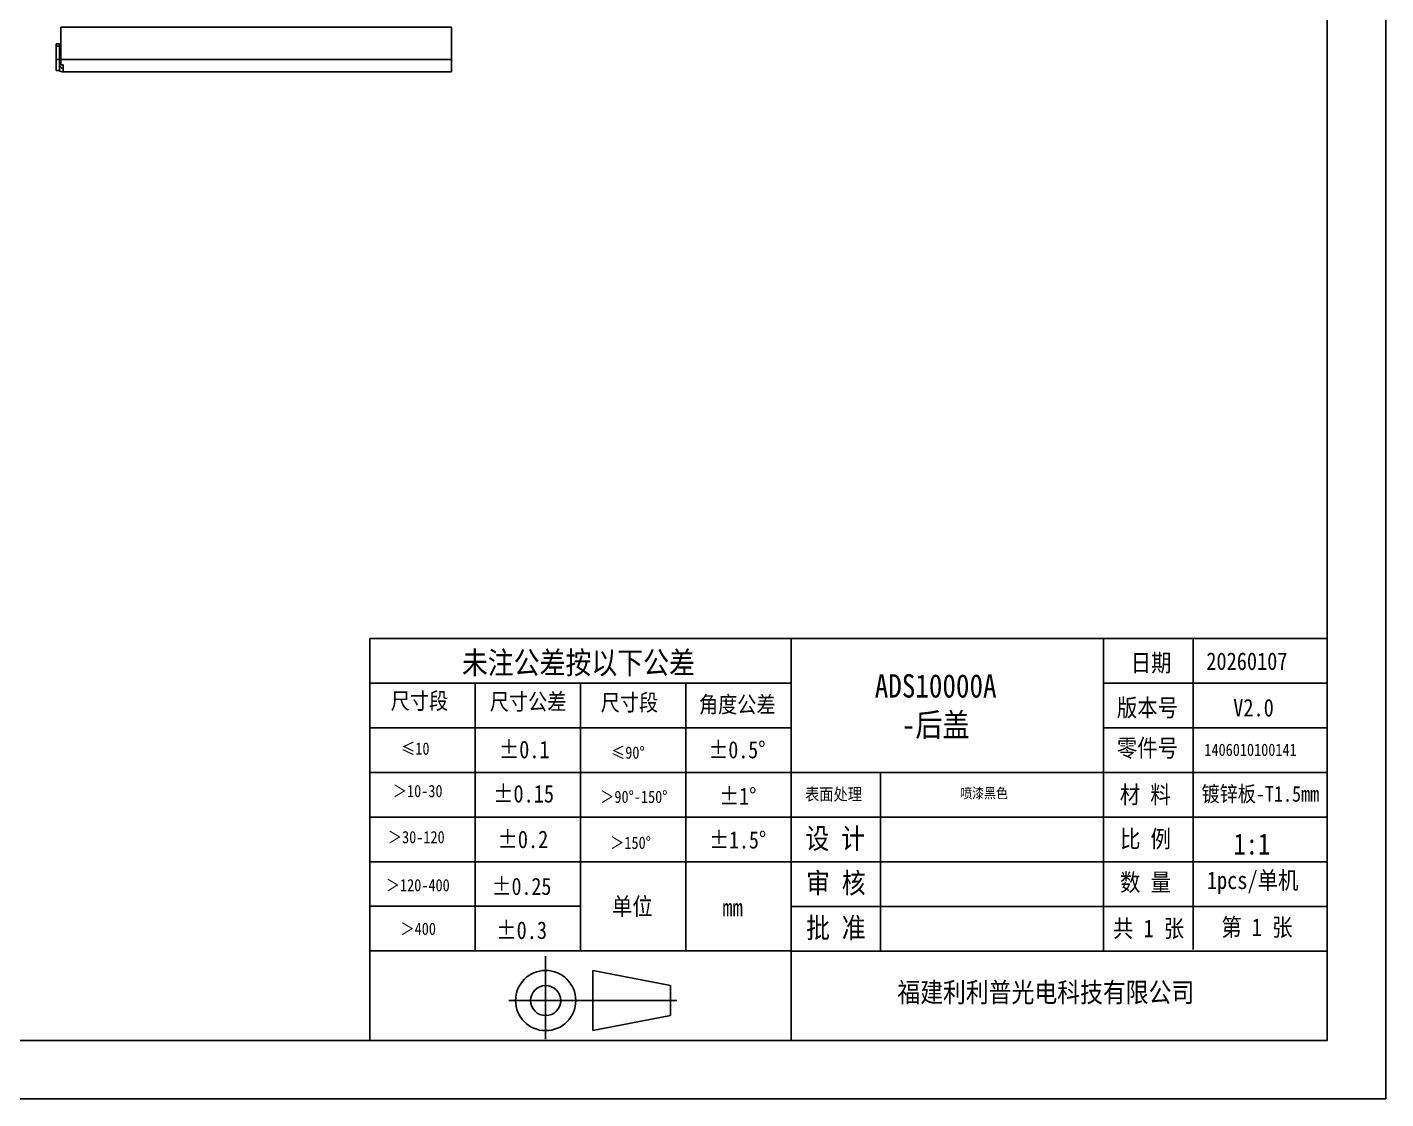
# Model space of a CAD drawing. Header units: millimetres. Extents: x -177 to 18421, y -5017 to 3255.
# Drawn here: x 4668 to 5248, y 1112 to 1570 of the extents above; entities that cross this region are included whole.
import ezdxf

# ---------------------------------------------------------------- set-up
doc = ezdxf.new("R2010")
doc.units = ezdxf.units.MM
doc.header["$LTSCALE"] = 46.255
doc.layers.get('0').update_dxf_attribs({"linetype": 'CONTINUOUS'})
doc.styles.get("Standard").update_dxf_attribs({"font": 'txt', "width": 0.85})

msp = doc.modelspace()

# ---------------------------------------------------------------- linework, layer by layer
at = {"color": 3, "linetype": 'Continuous'}
for p, q in [((4681.96, 1570.02), (4848.96, 1570.02)), ((4681.96, 1570.02), (4681.96, 1553.986)), ((4848.96, 1570.02), (4848.96, 1550.986)), ((4679.96, 1551.486), (4679.96, 1562.986)), ((4681.96, 1556.186), (4848.96, 1556.186)), ((4681.96, 1553.986), (4682.96, 1553.986)), ((4682.96, 1553.986), (4682.96, 1550.986)), ((4682.96, 1550.986), (4848.96, 1550.986))]:
    msp.add_line(p, q, dxfattribs=at)
at = {"color": 7, "linetype": 'Continuous'}
for p, q in [((4679.96, 1562.986), (4681.46, 1562.986)), ((4679.96, 1561.986), (4681.46, 1561.986)), ((4681.46, 1551.486), (4681.46, 1562.986)), ((4679.96, 1556.186), (4681.46, 1556.186)), ((4681.46, 1551.486), (4679.96, 1551.486))]:
    msp.add_line(p, q, dxfattribs=at)
for p, q in [((5223.242, 1308.799), (4814.047, 1308.799)), ((4814.047, 1308.799), (4814.047, 1136.998)), ((4994.047, 1308.799), (4994.047, 1136.998)), ((5127.606, 1308.799), (5127.606, 1175.176)), ((5165.975, 1308.799), (5165.975, 1175.812)), ((5223.242, 1308.799), (5223.242, 1136.998)), ((4994.047, 1289.71), (4814.047, 1289.71)), ((4859.047, 1289.71), (4859.047, 1175.202)), ((4904.047, 1289.71), (4904.047, 1175.202)), ((4949.047, 1289.71), (4949.047, 1175.202)), ((5223.242, 1289.71), (5127.606, 1289.71)), ((4994.047, 1270.621), (4814.047, 1270.621)), ((5223.242, 1270.621), (5127.606, 1270.621)), ((4994.047, 1251.532), (4814.047, 1251.532)), ((4994.047, 1251.532), (5127.606, 1251.532)), ((5032.225, 1232.443), (5032.225, 1251.532)), ((5223.242, 1251.532), (5127.606, 1251.532)), ((4994.047, 1232.443), (4814.047, 1232.443)), ((5223.242, 1232.443), (4994.047, 1232.443)), ((5032.225, 1232.443), (5032.225, 1175.176)), ((5223.242, 1213.354), (4814.047, 1213.354)), ((4904.047, 1194.291), (4814.047, 1194.291)), ((5223.242, 1194.265), (4994.047, 1194.265)), ((4994.047, 1175.202), (4814.047, 1175.202)), ((5223.242, 1175.176), (4994.047, 1175.176)), ((4942.48, 1160.445), (4909.404, 1166.88)), ((4942.48, 1160.445), (4942.48, 1147.574)), ((4942.48, 1147.574), (4909.404, 1141.139)), ((4814.047, 1136.998), (5223.242, 1136.998))]:
    msp.add_line(p, q)
at = {"lineweight": -3}
for p, q in [((4889.194, 1137.559), (4889.194, 1172.911)), ((4909.404, 1141.139), (4909.404, 1166.88)), ((4873.485, 1154.009), (4945.27, 1154.009))]:
    msp.add_line(p, q, dxfattribs=at)
at = {"color": 7, "linetype": 'Continuous'}
for points in [[(3698.242, 1111.998), (5248.242, 1111.998), (5248.242, 2211.998), (3698.242, 2211.998)], [(3723.242, 1136.998), (5223.242, 1136.998), (5223.242, 2186.998), (3723.242, 2186.998)]]:
    msp.add_lwpolyline(points, close=True, dxfattribs=at)
at = {"lineweight": -3}
for radius in [12.871, 6.435]:
    msp.add_circle((4889.194, 1154.009), radius, dxfattribs=at)
at = {"color": 3, "linetype": 'Continuous'}
msp.add_arc((4682.96, 1553.986), 3, 238.125227, 270, dxfattribs=at)
at = {"color": 7, "linetype": 'Continuous'}
msp.add_arc((4682.96, 1553.986), 1.5, 191.462832, 270, dxfattribs=at)

# ---------------------------------------------------------------- texts
for s, insert, char_height, width, attachment_point in [('{\\f宋体|b0|i0|c134|p54;未注公差按以下公差}', (4903.204, 1297.855), 9.5445, 169.57989, 5), ('{\\fSimSun|b0|i0|c134|p54;日期}', (5147.919, 1297.926), 7.5, 56.7, 5), ('{\\fSimSun|b0|i0|c0|p54;202\\fSimSun|b0|i0|c134|p54;60107}', (5171.527, 1302.809), 7.5, 47.64523, 1), ('{\\fSimSun|b0|i0|c134|p54;ADS10000A\\P-后盖}', (5055.863, 1279.617), 10, 66.26086, 5), ('{\\fSimSun|b0|i0|c134|p54;版本号}', (5146.369, 1278.73), 7.5, 56.7, 5), ('{\\fSimSun|b0|i0|c0|p2;V\\fSimSun|b0|i0|c134|p2;2.0}', (5183.025, 1282.933), 7.5, 47.64523, 1), ('{\\fSimSun|b0|i0|c134|p54;零件号}', (5146.367, 1261.508), 7.5, 57.267, 5), ('{\\fSimSun|b0|i0|c0|p54;1406010100141}', (5170.692, 1263.818), 5.25, 59.11413, 1), ('{\\fSimSun|b0|i0|c134|p54;表面处理}', (5012.223, 1241.918), 5.25, 37.6936, 5), ('{\\fSimSun|b0|i0|c134|p54;材 料}', (5145.42, 1241.67), 7.5, 57.267, 5), ('{\\fSimSun|b0|i0|c134|p54;设 计}', (5012.942, 1222.817), 8.78094, 37.6936, 5), ('{\\fSimSun|b0|i0|c134|p54;比 例}', (5145.551, 1222.71), 7.5, 57.267, 5), ('{\\f宋体|b0|i0|c134|p54;审 核}', (5013.213, 1203.767), 8.78094, 38.178, 5), ('{\\fSimSun|b0|i0|c134|p54;数 量}', (5145.543, 1204.124), 7.5, 81, 5), ('{\\fSimSun|b0|i0|c134|p54;1pcs/单机}', (5191.312, 1204.349), 7.5, 57.267, 5), ('{\\fSimSun|b0|i0|c134|p54;单位}', (4926.233, 1193.839), 7.5, 37.6936, 5), ('{\\fSimSun|b0|i0|c134|p54;mm}', (4969.077, 1193.756), 7.5, 37.6936, 5), ('{\\f宋体|b0|i0|c134|p54;批 准}', (5013.214, 1184.597), 8.78094, 38.178, 5), ('{\\fSimSun|b0|i0|c134|p54;\\H0.85412x;共 1 张\\H1.17079x; }', (5146.863, 1184.399), 8.78094, 38.69293, 5), ('{\\fSimSun|b0|i0|c134|p54;\\H0.85412x;第 1 张\\H1.17079x; }', (5193.143, 1184.916), 8.78094, 41.14746, 5), ('{\\fSimSun|b1|i0|c134|p54;   福建利利普光电科技有限公司}', (5095.628, 1157.05), 8.41825, 188.78327, 5)]:
    msp.add_mtext(s, dxfattribs=dict(insert=insert, char_height=char_height, width=width, attachment_point=attachment_point))
at = {"lineweight": -3, "attachment_point": 5}
for s, insert, char_height, width in [('{\\fSimSun|b0|i0|c134|p54;尺寸段}', (4835.269, 1281.692), 7.05878, 63.16955), ('{\\fSimSun|b0|i0|c134|p54;尺寸公差}', (4881.684, 1281.349), 7.05878, 63.16955), ('{\\fSimSun|b0|i0|c134|p54;尺寸段}', (4925.003, 1281.005), 7.05878, 63.16955), ('{\\fSimSun|b0|i0|c134|p54;角度公差}', (4971.074, 1280.146), 7.05878, 63.16955), ('{\\fSimSun|b0|i0|c0|p54;%%P\\fSimSun|b0|i0|c134|p54;0.1}', (4880.064, 1261.259), 7.5, 40.66211), ('{\\fSimSun|b0|i0|c134|p54;≤10}', (4833.498, 1261.622), 5.25, 20.4485), ('{\\fSimSun|b0|i0|c134|p54;≤90°}', (4924.33, 1259.926), 5.25, 61.41484), ('{\\fSimSun|b0|i0|c0|p54;%%P\\fSimSun|b0|i0|c134|p54;0.5\\fSimSun|b0|i0|c0|p54;%%D}', (4970.965, 1261.155), 7.35, 40.66211), ('{\\fSimSun|b0|i0|c134|p54;＞10-30}', (4834.498, 1243.534), 5.25, 32.56221), ('{\\fSimSun|b0|i0|c0|p54;%%P\\fSimSun|b0|i0|c134|p54;0.15}', (4879.775, 1242.344), 7.5, 40.66211), ('{\\fSimSun|b0|i0|c134|p54;＞90°-150°}', (4926.877, 1241.056), 5.25, 42.83625), ('{\\fSimSun|b0|i0|c0|p54;%%P\\fSimSun|b0|i0|c134|p54;1\\fSimSun|b0|i0|c0|p54;%%D}', (4971.337, 1241.379), 7.35, 40.66211), ('{\\fSimSun|b0|i0|c134|p54;＞30-120}', (4833.896, 1223.813), 5.25, 38.82128), ('{\\fSimSun|b0|i0|c0|p54;%%P\\fSimSun|b0|i0|c134|p54;0.2}', (4879.468, 1222.851), 7.5, 40.66211), ('{\\fSimSun|b0|i0|c0|p54;%%P\\fSimSun|b0|i0|c134|p54;1.5\\fSimSun|b0|i0|c0|p54;%%D}', (4971.27, 1222.631), 7.35, 40.66211), ('{\\fSimSun|b0|i0|c134|p54;＞150°}', (4925.472, 1221.404), 5.25, 61.41484), ('{\\fSimSun|b0|i0|c134|p54;＞120-400}', (4834.532, 1203.283), 5.25, 38.60023), ('{\\fSimSun|b0|i0|c0|p54;%%P\\fSimSun|b0|i0|c134|p54;0.25}', (4878.864, 1202.769), 7.35, 40.66211), ('{\\fSimSun|b0|i0|c134|p54;＞400}', (4834.715, 1184.648), 5.25, 61.41484), ('{\\fSimSun|b0|i0|c0|p54;%%P\\fSimSun|b0|i0|c134|p54;0.3}', (4878.949, 1184.024), 7.5, 40.66211)]:
    msp.add_mtext(s, dxfattribs=dict(at, insert=insert, char_height=char_height, width=width))
at = {"color": 1, "attachment_point": 5}
for s, insert, char_height, width in [('{\\fSimSun|b0|i0|c134|p54;喷漆黑色}', (5076.566, 1242.402), 4.375, 54.81934), ('{\\fSimSun|b0|i0|c134|p54;镀锌板-T1.5mm}', (5194.61, 1241.981), 6.6813, 57.267)]:
    msp.add_mtext(s, dxfattribs=dict(at, insert=insert, char_height=char_height, width=width))
at = {"linetype": 'Continuous', "insert": (5198.792, 1225.407), "char_height": 9, "width": 13.6115, "attachment_point": 3, "line_spacing_factor": 0.9}
msp.add_mtext('{\\fSimSun|b0|i0|c134|p2;1:1}', dxfattribs=at)

doc.saveas('drawing.dxf')
